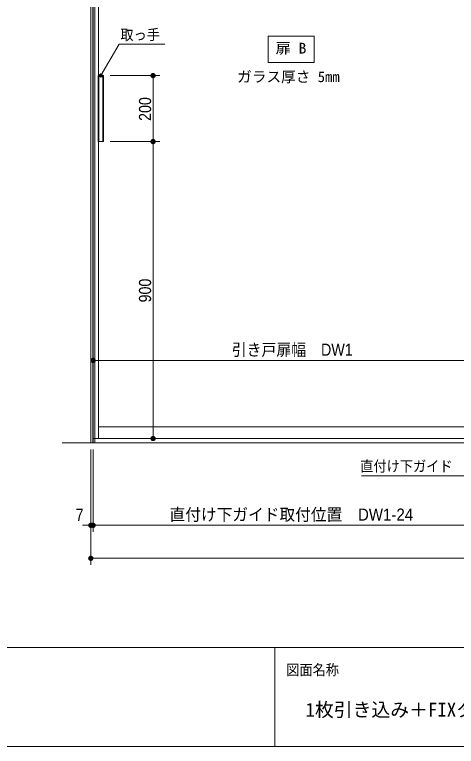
# Model space of a CAD drawing. Units: millimetres, scale not verified. Extents: x -6062 to 6062, y -3045 to 3045.
# Drawn here: x -4725 to -3387, y -2770 to -552 of the extents above; entities that cross this region are included whole.
import ezdxf
from ezdxf.enums import TextEntityAlignment as Align

# ---------------------------------------------------------------- set-up
doc = ezdxf.new("R2010")
doc.units = ezdxf.units.MM
doc.header["$LTSCALE"] = 20
for name, color, linetype, lineweight in [('0-0_2寸法-1', 7, 'Continuous', 9), ('0-1_0', 7, 'Continuous', 9), ('0-2_2寸法-2', 7, 'Continuous', 9), ('0-3_2寸法-3', 7, 'Continuous', 9), ('0-4_3一般', 7, 'Continuous', 9), ('0-5_1図面枠', 7, 'Continuous', 9)]:
    doc.layers.add(name, color=color, linetype=linetype, lineweight=lineweight)
doc.styles.add('ＭＳ ゴシック', font='')
doc.styles.add('ＭＳ Ｐゴシック', font='')
doc.styles.get('ＭＳ ゴシック').set_extended_font_data('MS Gothic')
doc.styles.get('ＭＳ Ｐゴシック').set_extended_font_data('MS PGothic')

# ---------------------------------------------------------------- blocks, each defined once
blk = doc.blocks.new('_Dot')
at = {"layer": '0-1_0'}
for p, q in [((-10, 0), (-20, 0)), ((9.78, 2), (-9.78, 2)), ((7.99, 6), (-7.99, 6)), ((9.16, -3.98), (-9.16, -3.98)), ((6, -7.98), (-6, -7.98))]:
    blk.add_line(p, q, dxfattribs=at)
for points in [[(10, 0), (9.92, 1.25), (9.69, 2.49), (9.3, 3.68), (8.76, 4.82), (8.09, 5.88), (7.29, 6.85), (6.37, 7.71), (5.36, 8.44), (4.26, 9.05), (3.09, 9.51), (1.87, 9.82), (0.63, 9.98), (-0.63, 9.98), (-1.87, 9.82), (-3.09, 9.51), (-4.26, 9.05), (-5.36, 8.44), (-6.37, 7.71), (-7.29, 6.85), (-8.09, 5.88), (-8.76, 4.82), (-9.3, 3.68), (-9.69, 2.49), (-9.92, 1.25), (-10, 0), (0, 0)], [(-10, 0), (-9.92, -1.25), (-9.69, -2.49), (-9.3, -3.68), (-8.76, -4.82), (-8.09, -5.88), (-7.29, -6.85), (-6.37, -7.71), (-5.36, -8.44), (-4.26, -9.05), (-3.09, -9.51), (-1.87, -9.82), (-0.63, -9.98), (0.63, -9.98), (1.87, -9.82), (3.09, -9.51), (4.26, -9.05), (5.36, -8.44), (6.37, -7.71), (7.29, -6.85), (8.09, -5.88), (8.76, -4.82), (9.3, -3.68), (9.69, -2.49), (9.92, -1.25), (10, 0), (0, 0)]]:
    blk.add_lwpolyline(points, close=True, dxfattribs=at)
blk = doc.blocks.new('グループ-32')
at = {"layer": '0-4_3一般'}
for p, q in [((-4623.5, 10000), (-55863.5, 10000)), ((-54000, 10000), (-54000, -37000)), ((-6320, 10000), (-6320, -37000)), ((-4623.5, -37000), (-55863.5, -37000))]:
    blk.add_line(p, q, dxfattribs=at)
blk = doc.blocks.new('グループ-33')
at = {"layer": '0-4_3一般'}
for p, q in [((-54000, 9100), (-54000, -36740)), ((-53680, 9100), (-53680, -36740)), ((-53362, -14740), (-53682, -14740)), ((-53642, -18740), (-53642, -14740)), ((-53402, -18740), (-53402, -14740)), ((-53362, -14740), (-53362, -18740)), ((-30320, -36040), (-53680, -36040)), ((-54000, -36740), (-30000, -36740))]:
    blk.add_line(p, q, dxfattribs=at)
blk.add_lwpolyline([(-53362, -18740), (-53682, -18740), (-53682, -14740)], dxfattribs=at)
blk = doc.blocks.new('グループ-34')
at = {"layer": '0-4_3一般'}
for name in ['グループ-32', 'グループ-33']:
    blk.add_blockref(name, (0, 0), dxfattribs=at)
blk = doc.blocks.new('グループ-44')
at = {"layer": '0-4_3一般'}
for p, q in [((-53900, 10000), (-54140, 10000)), ((-54140, 10000), (-54140, -37000)), ((-54020, 10000), (-54020, -37000)), ((-53900, -37000), (-53900, 10000)), ((-54140, -37000), (-53900, -37000))]:
    blk.add_line(p, q, dxfattribs=at)
blk = doc.blocks.new('グループ-81')
at = {"layer": '0-5_1図面枠'}
for p, q in [((-80000, -49400), (80000, -49400)), ((-43000, -49400), (-43000, -55400))]:
    blk.add_line(p, q, dxfattribs=at)
blk.add_lwpolyline([(-80000, 55400), (80000, 55400), (80000, -55400), (-80000, -55400)], close=True, dxfattribs=at)
blk = doc.blocks.new('図面枠')
at = {"layer": '0-5_1図面枠'}
blk.add_blockref('グループ-81', (0, 0), dxfattribs=at)
at = {"layer": '0-5_1図面枠', "style": 'ＭＳ ゴシック', "width": 0.9}
blk.add_text('図面名称', height=650.9, dxfattribs=at).set_placement((-42300.1, -51283.9), align=Align.BOTTOM_LEFT)

msp = doc.modelspace()

# ---------------------------------------------------------------- linework, layer by layer
at = {"layer": '0-0_2寸法-1'}
for p, q in [((-4435.8, -737), (-4285.8, -737)), ((-4305.8, -924.29), (-4305.8, -749.71)), ((-4435.6, -937), (-4285.8, -937)), ((-4435.6, -937), (-4285.8, -937)), ((-4305.8, -949.71), (-4305.8, -1824.29)), ((-4487.5, -1580), (-4487.3, -1580)), ((-3300.21, -1600), (-4474.79, -1600)), ((-4435.8, -1837), (-4285.8, -1837)), ((-4487.5, -1870), (-4487.5, -2120)), ((-4474.79, -2100), (-3324.21, -2100)), ((-4494.5, -2120), (-4494.5, -2220)), ((-4481.79, -2200), (-2116.21, -2200))]:
    msp.add_line(p, q, dxfattribs=at)
at = {"layer": '0-2_2寸法-2'}
for p, q in [((-4494.5, -1870), (-4494.5, -2120)), ((-4487.5, -1870), (-4487.5, -2120)), ((-4507.21, -2100), (-4519.92, -2100)), ((-4487.5, -2100), (-4494.5, -2100)), ((-4474.79, -2100), (-4462.08, -2100))]:
    msp.add_line(p, q, dxfattribs=at)
at = {"layer": '0-3_2寸法-3'}
for p, q in [((-4458.91, -736.01), (-4468.69, -736.01)), ((-4459.8, -740.01), (-4467.8, -740.01)), ((-4463.63, -732.01), (-4463.97, -732.01)), ((-4463.63, -732.01), (-4463.97, -732.01))]:
    msp.add_line(p, q, dxfattribs=at)
msp.add_lwpolyline([(-3957.5, -617), (-3817.5, -617), (-3817.5, -697), (-3957.5, -697)], close=True, dxfattribs=at)
for points in [[(-4463.8, -737), (-4408.56, -641.33), (-4270.04, -641.33)], [(-3295.5, -1840), (-3359.01, -1950), (-3675.02, -1950)]]:
    msp.add_lwpolyline(points, dxfattribs=at)
msp.add_circle((-4463.8, -737), 5.01, dxfattribs=at)
msp.add_circle((-4463.8, -737), 5.01, dxfattribs=at)

# ---------------------------------------------------------------- block references
at = {"layer": '0-0_2寸法-1', "xscale": 0.6356201, "yscale": 0.6356201}
for p, rotation in [((-4305.8, -737), 90), ((-4305.8, -937), 270), ((-4305.8, -937), 90), ((-4487.5, -1600), 180), ((-4305.8, -1837), 270), ((-4487.5, -2100), 180), ((-4494.5, -2200), 180)]:
    msp.add_blockref('_Dot', p, dxfattribs=dict(at, rotation=rotation))
at = {"layer": '0-2_2寸法-2', "xscale": 0.6356201, "yscale": 0.6356201}
msp.add_blockref('_Dot', (-4494.5, -2100), dxfattribs=at)
at = {"layer": '0-2_2寸法-2', "xscale": 0.6356201, "yscale": 0.6356201, "rotation": 180}
msp.add_blockref('_Dot', (-4487.5, -2100), dxfattribs=at)
at = {"layer": '0-4_3一般', "xscale": 0.05, "yscale": 0.05}
for name in ['グループ-34', 'グループ-44']:
    msp.add_blockref(name, (-1787.5, 0), dxfattribs=at)
at = {"layer": '0-5_1図面枠', "xscale": 0.05, "yscale": 0.05}
msp.add_blockref('図面枠', (-1787.5, 0), dxfattribs=at)

# ---------------------------------------------------------------- texts
at = {"layer": '0-0_2寸法-1', "style": 'ＭＳ Ｐゴシック', "width": 0.9}
for s, p in [('200', (-4300.84, -874.28)), ('900', (-4300.84, -1424.38))]:
    msp.add_text(s, height=36.66, rotation=90, dxfattribs=at).set_placement(p, align=Align.BOTTOM_LEFT)
at = {"layer": '0-0_2寸法-1', "style": 'ＭＳ Ｐゴシック'}
for s, width, p in [('引き戸扉幅\u3000DW1', 0.9, (-4067.52, -1597.07)), ('直付け下ガイド取付位置\u3000DW1-24', 0.95, (-4255.88, -2096.79))]:
    msp.add_text(s, height=36.69, dxfattribs=dict(at, width=width)).set_placement(p, align=Align.BOTTOM_LEFT)
at = {"layer": '0-2_2寸法-2', "style": 'ＭＳ Ｐゴシック', "width": 0.9}
msp.add_text('7', height=36.66, dxfattribs=at).set_placement((-4540.4, -2097.52), align=Align.BOTTOM_LEFT)
at = {"layer": '0-3_2寸法-3', "style": 'ＭＳ ゴシック'}
for s, width, p in [('取っ手', 0.9, (-4404.71, -638.94)), ('扉 B', 1.05, (-3934.86, -679.87)), ('直付け下ガイド', 0.9, (-3678.47, -1946.83))]:
    msp.add_text(s, height=32.55, dxfattribs=dict(at, width=width)).set_placement(p, align=Align.BOTTOM_LEFT)
msp.add_text('ガラス厚さ 5mm', height=32.55, dxfattribs=at).set_placement((-4051.29, -766.45), align=Align.BOTTOM_LEFT)
at = {"layer": '0-5_1図面枠', "style": 'ＭＳ ゴシック'}
msp.add_text('1枚引き込み＋FIXタイプ \u3000特寸 右勝手R-N', height=41.84, dxfattribs=at).set_placement((-3844.15, -2692.37), align=Align.BOTTOM_LEFT)

doc.saveas('drawing.dxf')
